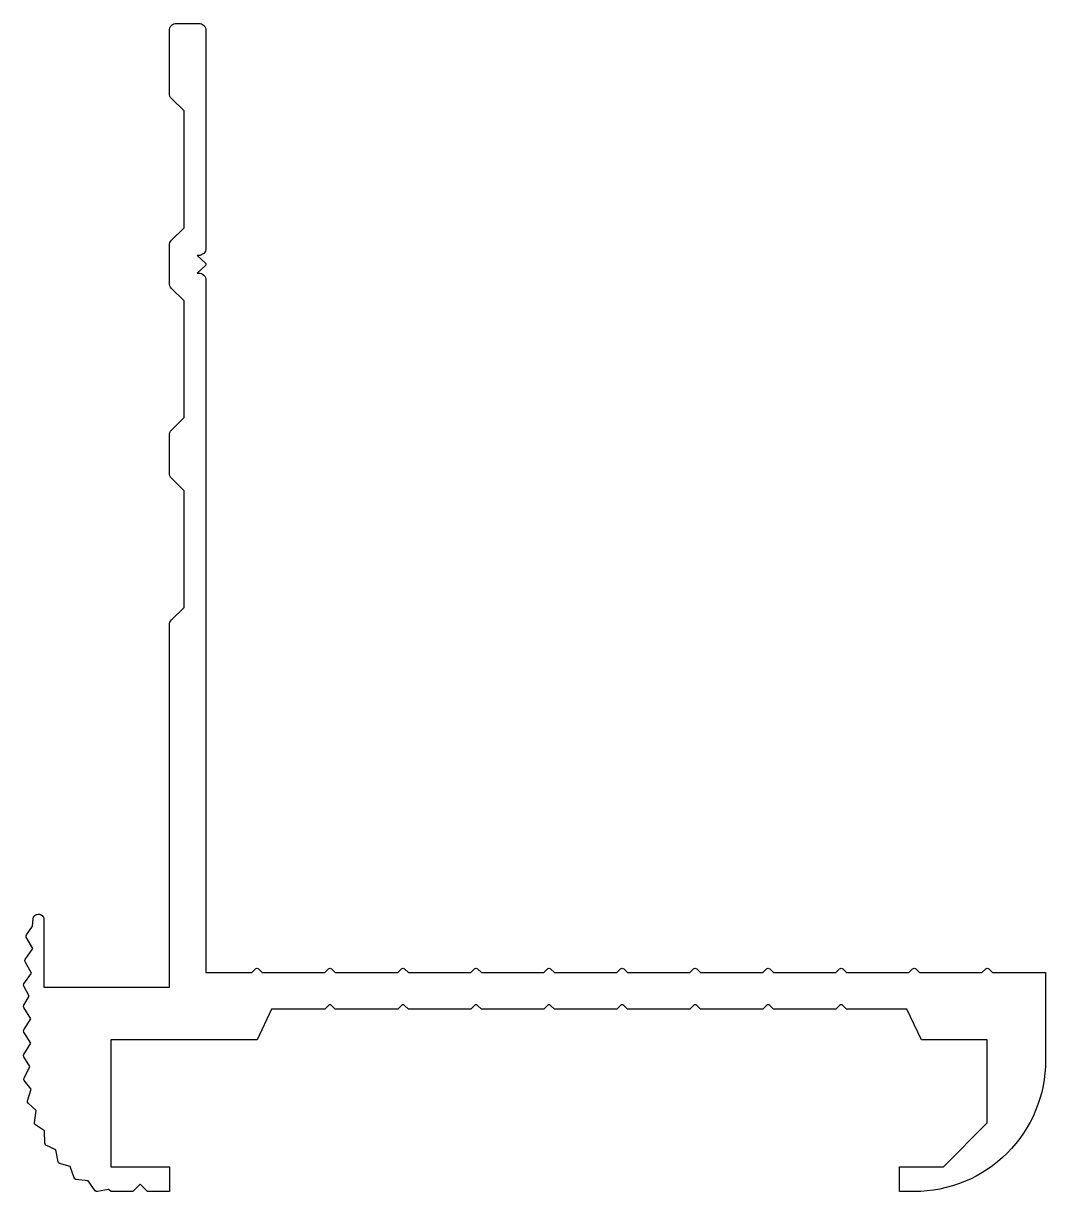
# Model space of a CAD drawing. Extents: x 942.6 to 1012.6, y -57.3 to 22.7.
import ezdxf

# ---------------------------------------------------------------- set-up
doc = ezdxf.new("R2010")
doc.units = 0
doc.header["$LTSCALE"] = 15
doc.layers.get('0').update_dxf_attribs({"linetype": 'CONTINUOUS'})

msp = doc.modelspace()

# ---------------------------------------------------------------- linework, layer by layer
at = {"ltscale": 0.05}
msp.add_lwpolyline([(948.472, -57.2), (947.71, -57.333, -0.286745), (947.562, -57.273), (947.075, -56.6), (946.247, -56.5, -0.286745), (946.124, -56.4), (945.851, -55.611), (945.128, -55.405, -0.286745), (945.021, -55.287), (944.876, -54.465), (944.193, -54.148, -0.286745), (944.107, -54.015), (944.091, -53.181), (943.467, -52.761, -0.286745), (943.402, -52.616), (943.517, -51.789), (942.967, -51.277, -0.286745), (942.925, -51.123), (943.168, -50.325), (942.704, -49.733, -0.286745), (942.688, -49.575), (943.082, -48.765), (942.667, -48.101, -0.286745), (942.667, -47.942), (943.144, -47.179), (942.667, -46.415, -0.286745), (942.667, -46.256), (943.144, -45.492), (942.667, -44.728, -0.286745), (942.667, -44.57), (943.05, -43.957), (942.67, -43.272, -0.286745), (942.679, -43.113), (943.195, -42.376), (942.759, -41.588, -0.286745), (942.767, -41.429), (943.283, -40.692), (942.847, -39.904, -0.286745), (942.855, -39.745), (943.274, -39.147), (943.31, -38.66, -0.393106), (943.659, -38.335), (943.694, -38.335, -0.414214), (944.044, -38.685), (944.044, -43.335), (952.644, -43.335), (952.644, -18.542, -0.198912), (952.79, -18.189), (953.644, -17.335), (953.644, -9.335), (952.79, -8.482, -0.198912), (952.644, -8.128), (952.644, -5.542, -0.198912), (952.79, -5.189), (953.644, -4.335), (953.644, 3.665), (952.79, 4.518, -0.198912), (952.644, 4.872), (952.644, 7.458, -0.198912), (952.79, 7.811), (953.644, 8.665), (953.644, 16.665), (952.79, 17.518, -0.198912), (952.644, 17.872), (952.644, 22.165, -0.414214), (953.144, 22.665), (954.644, 22.665, -0.414214), (955.144, 22.165), (955.144, 7.265, -0.414214), (954.644, 6.765), (954.544, 6.765), (955.094, 6.277, -0.44949), (955.094, 6.052), (954.544, 5.565), (954.644, 5.565, -0.414214), (955.144, 5.065), (955.144, -42.335), (958.282, -42.335), (958.538, -42.079, -0.414214), (958.75, -42.079), (959.006, -42.335), (963.282, -42.335), (963.538, -42.079, -0.414214), (963.75, -42.079), (964.006, -42.335), (968.282, -42.335), (968.538, -42.079, -0.414214), (968.75, -42.079), (969.006, -42.335), (973.282, -42.335), (973.538, -42.079, -0.414214), (973.75, -42.079), (974.006, -42.335), (978.282, -42.335), (978.538, -42.079, -0.414214), (978.75, -42.079), (979.006, -42.335), (983.282, -42.335), (983.538, -42.079, -0.414214), (983.75, -42.079), (984.006, -42.335), (988.282, -42.335), (988.538, -42.079, -0.414214), (988.75, -42.079), (989.006, -42.335), (993.282, -42.335), (993.538, -42.079, -0.414214), (993.75, -42.079), (994.006, -42.335), (998.282, -42.335), (998.538, -42.079, -0.414214), (998.75, -42.079), (999.006, -42.335), (1003.282, -42.335), (1003.538, -42.079, -0.414214), (1003.75, -42.079), (1004.006, -42.335), (1008.282, -42.335), (1008.538, -42.079, -0.414214), (1008.75, -42.079), (1009.006, -42.335), (1012.644, -42.335), (1012.644, -48.335, -0.414214), (1003.644, -57.335), (1002.644, -57.335), (1002.644, -55.635), (1005.644, -55.635), (1008.644, -52.635), (1008.644, -46.935), (1004.144, -46.935), (1003.144, -44.835), (999.006, -44.835), (998.75, -44.579, 0.414214), (998.538, -44.579), (998.282, -44.835), (994.006, -44.835), (993.75, -44.579, 0.414214), (993.538, -44.579), (993.282, -44.835), (989.006, -44.835), (988.75, -44.579, 0.414214), (988.538, -44.579), (988.282, -44.835), (984.006, -44.835), (983.75, -44.579, 0.414214), (983.538, -44.579), (983.282, -44.835), (979.006, -44.835), (978.75, -44.579, 0.414214), (978.538, -44.579), (978.282, -44.835), (974.006, -44.835), (973.75, -44.579, 0.414214), (973.538, -44.579), (973.282, -44.835), (969.006, -44.835), (968.75, -44.579, 0.414214), (968.538, -44.579), (968.282, -44.835), (964.006, -44.835), (963.75, -44.579, 0.414214), (963.538, -44.579), (963.282, -44.835), (959.644, -44.835), (958.644, -46.935), (948.644, -46.935), (948.644, -55.635), (952.644, -55.635), (952.644, -57.335), (951.144, -57.335), (950.644, -56.835), (950.144, -57.335), (948.652, -57.335)], format="xyb", close=True, dxfattribs=at)

doc.saveas('drawing.dxf')
